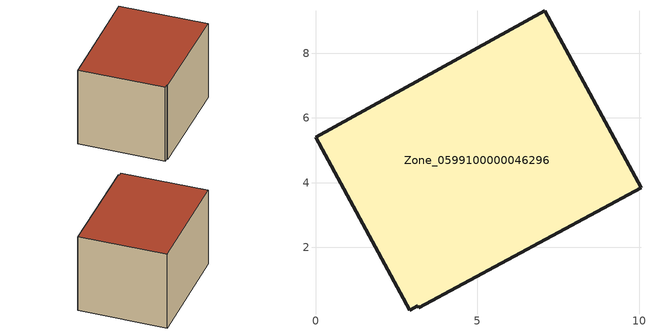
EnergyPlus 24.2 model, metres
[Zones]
Zone_0599100000046296
 floor ground (C_G): 3.19,0.13 3.15,0.19 2.92,0.06 0,5.4 7.08,9.31 10.06,3.84 z0
 wall outside (C_F): 10.06,3.84 7.08,9.31 0,5.4 2.92,0.06 3.15,0.19 3.19,0.13 10.06,3.84 z0:5.79
 roof outside (C_R): 3.15,0.19 3.19,0.13 10.06,3.84 7.08,9.31 0,5.4 2.92,0.06 z5.79
[BUILDING]
Pand.0599100000046296: North Axis=0; Terrain=City; Loads Convergence Tolerance Value=0.04; Temperature Convergence Tolerance Value=0.4; Solar Distribution=FullExterior; Maximum Number of Warmup Days=25; Minimum Number of Warmup Days=1
[Site:Location]
Rotterdam.The.Hague.AP_ZH_NLD Design_Conditions: Latitude=51.96; Longitude=4.45; Time Zone=1; Elevation=-4.5
[SITE:GROUNDTEMPERATURE:BUILDINGSURFACE]
18, 18, 18, 18, 18, 18, 18, 18, 18, 18, 18, 18
[MATERIAL] Thermal Absorptance=0.9; Solar Absorptance=0.7; Visible Absorptance=0.7
Name | Roughness | Thickness | Conductivity | Density | Specific Heat
G.TC.1946-1964 | MediumSmooth | 0.15 | 1 | 540 | 1210
F.TC.1946-1964 | Rough | 0.3 | 0.857143 | 1920 | 840
R.TC.1946-1964 | MediumRough | 0.2 | 0.235294 | 1500 | 1000
[CONSTRUCTION]
C_G: G.TC.1946-1964
C_F: F.TC.1946-1964
C_R: R.TC.1946-1964
[ZONE]
Zone_0599100000046296: Type=1; Multiplier=1; Ceiling Height=Autocalculate; Volume=Autocalculate; Floor Area=autocalculate; Part of Total Floor Area=Yes
[ZONEINFILTRATION:DESIGNFLOWRATE]
Infil_Zone_0599100000046296: Zone or ZoneList or Space or SpaceList=Zone_0599100000046296; Schedule=AlwaysOn; Design Flow Rate Calculation Method=Flow/Area; Flow Rate per Floor Area=0.003; Constant Term Coefficient=1; Temperature Term Coefficient=0; Velocity Term Coefficient=0; Velocity Squared Term Coefficient=0
[HVACTEMPLATE:ZONE:IDEALLOADSAIRSYSTEM]
Zone_0599100000046296: Maximum Heating Supply Air Temperature=50; Minimum Cooling Supply Air Temperature=13; Maximum Heating Supply Air Humidity Ratio=0.0156; Minimum Cooling Supply Air Humidity Ratio=0.0077; Heating Limit=NoLimit; Cooling Limit=NoLimit; Dehumidification Control Type=ConstantSensibleHeatRatio; Cooling Sensible Heat Ratio=0.7; Dehumidification Setpoint=60; Humidification Control Type=None; Humidification Setpoint=30; Outdoor Air Method=None; Outdoor Air Flow Rate per Person=0.00944; Outdoor Air Flow Rate per Zone Floor Area=0; Outdoor Air Flow Rate per Zone=0; Demand Controlled Ventilation Type=None; Outdoor Air Economizer Type=NoEconomizer; Heat Recovery Type=None; Sensible Heat Recovery Effectiveness=0.7; Latent Heat Recovery Effectiveness=0.65
[ZONECONTROL:THERMOSTAT]
ThermostatControl_Zone_0599100000046296: Zone or ZoneList=Zone_0599100000046296; Control Type Schedule=DualSetpointControlType; Control 1=Thermostat_Zone_0599100000046296; Temperature Difference Between Cutout And Setpoint=0
[THERMOSTATSETPOINT:DUALSETPOINT]
Thermostat_Zone_0599100000046296: Heating Setpoint Temperature Schedule=HeatingSetpoint_Zone_0599100000046296; Cooling Setpoint Temperature Schedule=CoolingSetpoint_Zone_0599100000046296
[SCHEDULE:COMPACT]
HeatingSetpoint_Zone_0599100000046296: Through: 12/31, For: AllDays, Until: 24:00, 21
CoolingSetpoint_Zone_0599100000046296: Through: 12/31, For: AllDays, Until: 24:00, 24
DualSetpointControlType: Through: 12/31, For: AllDays, Until: 24:00, 4
AlwaysOn: Through: 12/31, For: AllDays, Until: 24:00, 1
